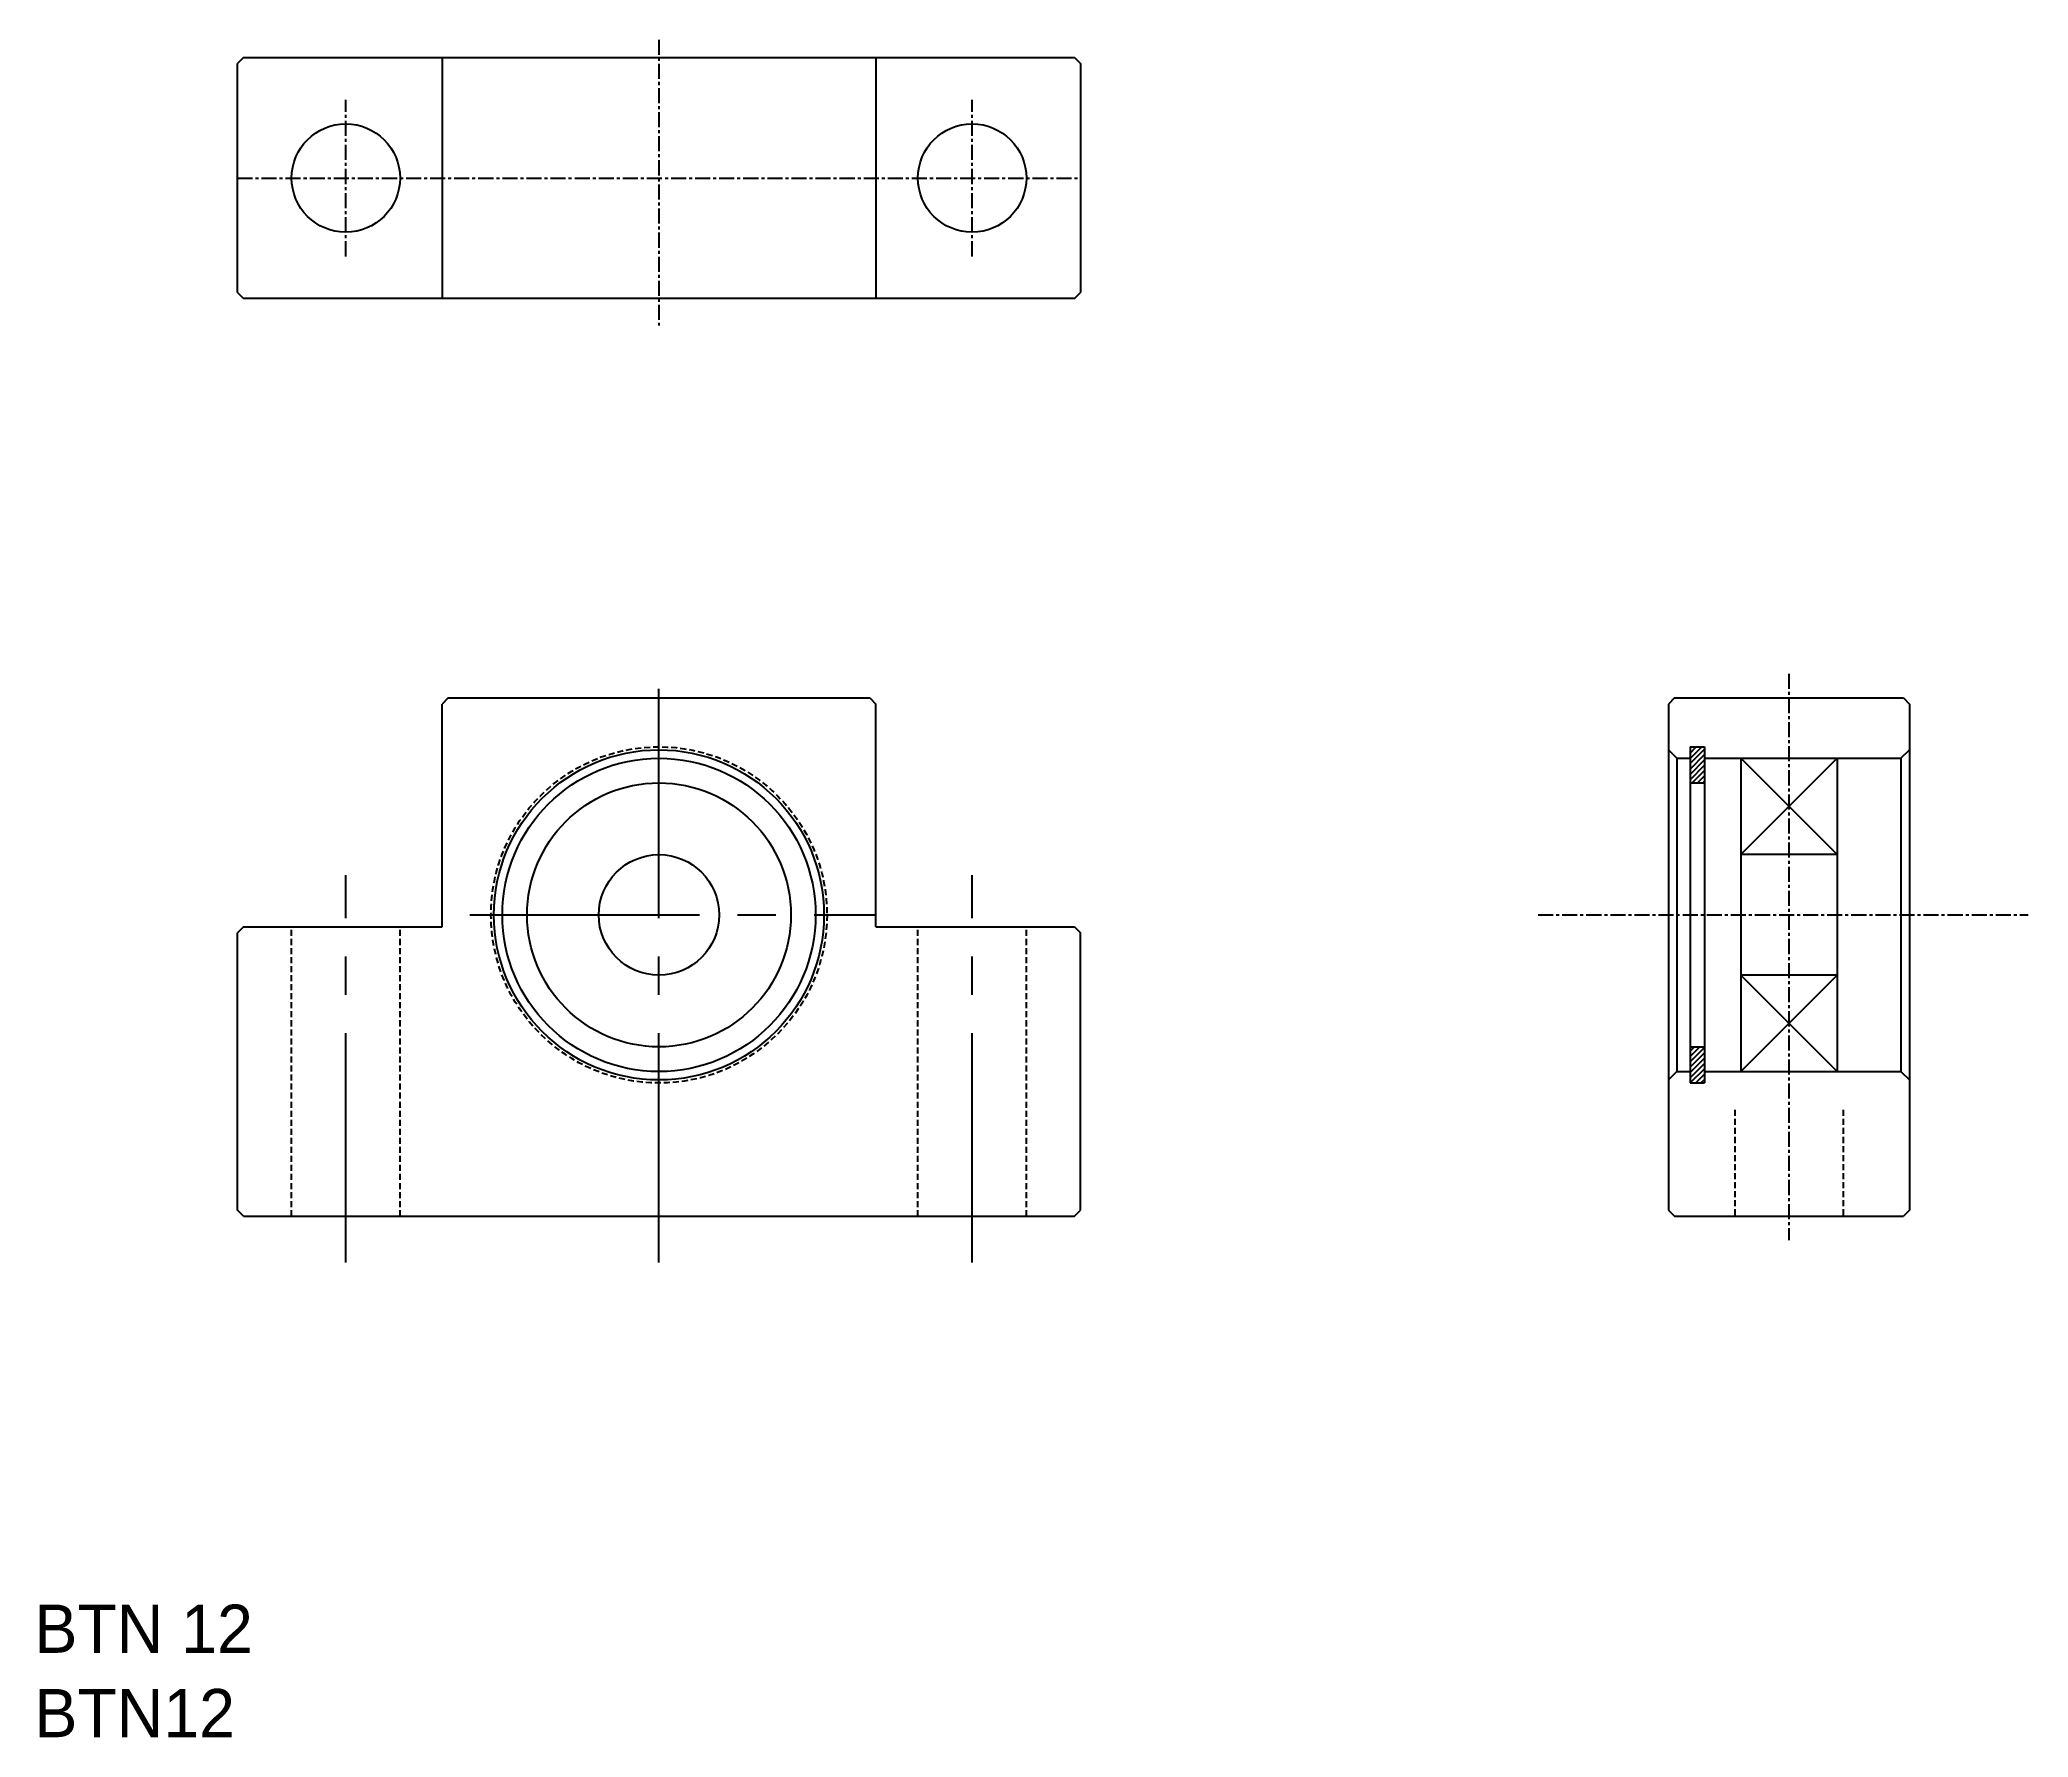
# Model space of a CAD drawing. Extents: x -2 to 163, y 53 to 194.
import ezdxf

# ---------------------------------------------------------------- set-up
doc = ezdxf.new("R2010")
doc.units = 0
for name, pattern in [('CENTER', [2, 1.25, -0.25, 0.25, -0.25]), ('CENTER2', [28.575, 19.05, -3.175, 3.175, -3.175]), ('DASHED', [0.75, 0.5, -0.25])]:
    doc.linetypes.add(name, pattern=pattern)
doc.layers.get('0').update_dxf_attribs({"linetype": 'CONTINUOUS'})
doc.layers.add('CENTER', color=1, linetype='CENTER')

# ---------------------------------------------------------------- blocks, each defined once
blk = doc.blocks.new('*X23')
at = {"color": 0, "linetype": 'CONTINUOUS'}
for p, q in [((135.07, 134.1), (136.03, 135.06)), ((135.07, 134.54), (135.58, 135.06)), ((135.07, 134.98), (135.14, 135.06)), ((135.07, 133.66), (136.27, 134.86)), ((135.07, 133.21), (136.27, 134.41)), ((135.07, 132.77), (136.27, 133.97)), ((135.07, 132.33), (136.27, 133.53)), ((135.24, 132.06), (136.27, 133.09)), ((135.68, 132.06), (136.27, 132.65)), ((136.12, 132.06), (136.27, 132.2)), ((135.07, 109.35), (135.87, 110.16)), ((135.07, 109.79), (135.43, 110.16)), ((135.07, 108.91), (136.27, 110.11)), ((135.07, 108.46), (136.27, 109.66)), ((135.07, 108.02), (136.27, 109.22)), ((135.07, 107.58), (136.27, 108.78)), ((135.08, 107.16), (136.27, 108.34)), ((135.53, 107.16), (136.27, 107.9)), ((135.97, 107.16), (136.27, 107.45))]:
    blk.add_line(p, q, dxfattribs=at)

msp = doc.modelspace()

# ---------------------------------------------------------------- linework, layer by layer
at = {"color": 7, "linetype": 'CONTINUOUS'}
for p, q in [((14.96, 192.26), (14.46, 191.76)), ((14.46, 172.76), (14.46, 191.76)), ((14.96, 192.26), (83.96, 192.26)), ((31.49, 172.26), (31.49, 192.26)), ((67.49, 172.26), (67.49, 192.26)), ((83.96, 192.26), (84.46, 191.76)), ((84.46, 191.76), (84.46, 172.76)), ((14.46, 172.76), (14.96, 172.26)), ((83.96, 172.26), (14.96, 172.26)), ((83.96, 172.26), (84.46, 172.76)), ((31.96, 139.11), (31.46, 138.61)), ((31.96, 139.11), (66.96, 139.11)), ((66.96, 139.11), (67.46, 138.61)), ((133.77, 139.11), (133.27, 138.61)), ((133.77, 139.11), (152.77, 139.11)), ((152.77, 139.11), (153.27, 138.61)), ((31.46, 120.11), (31.46, 138.61)), ((67.46, 120.11), (67.46, 138.61)), ((133.27, 138.61), (133.27, 96.61)), ((153.27, 138.61), (153.27, 96.61)), ((133.97, 134.11), (133.27, 134.81)), ((133.97, 134.11), (133.97, 108.11)), ((133.97, 134.11), (135.07, 134.11)), ((135.07, 135.06), (135.07, 107.16)), ((135.07, 135.06), (136.27, 135.06)), ((136.27, 135.06), (136.27, 107.16)), ((136.27, 134.11), (147.27, 134.11)), ((139.27, 134.11), (139.27, 108.11)), ((147.27, 134.11), (147.27, 108.11)), ((147.27, 134.11), (152.57, 134.11)), ((152.57, 134.11), (153.27, 134.81)), ((152.57, 134.11), (152.57, 108.11)), ((135.07, 132.06), (136.27, 132.06)), ((147.27, 126.11), (139.27, 126.11)), ((14.96, 120.11), (14.46, 119.61)), ((14.46, 96.61), (14.46, 119.61)), ((14.96, 120.11), (31.46, 120.11)), ((67.46, 120.11), (83.96, 120.11)), ((83.96, 120.11), (84.46, 119.61)), ((84.46, 96.61), (84.46, 119.61)), ((147.27, 116.11), (139.27, 116.11)), ((135.07, 110.16), (136.27, 110.16)), ((133.97, 108.11), (133.27, 107.41)), ((133.97, 108.11), (135.07, 108.11)), ((136.27, 108.11), (147.27, 108.11)), ((147.27, 108.11), (152.57, 108.11)), ((152.57, 108.11), (153.27, 107.41)), ((135.07, 107.16), (136.27, 107.16)), ((14.96, 96.11), (14.46, 96.61)), ((14.96, 96.11), (83.96, 96.11)), ((83.96, 96.11), (84.46, 96.61)), ((133.27, 96.61), (133.77, 96.11)), ((133.77, 96.11), (152.77, 96.11)), ((153.27, 96.61), (152.77, 96.11))]:
    msp.add_line(p, q, dxfattribs=at)
at = {"color": 3, "linetype": 'CONTINUOUS'}
for p, q in [((147.27, 126.11), (139.27, 134.11)), ((139.27, 126.11), (147.27, 134.11)), ((147.27, 116.11), (139.27, 108.11)), ((147.27, 108.11), (139.27, 116.11))]:
    msp.add_line(p, q, dxfattribs=at)
at = {"color": 3, "linetype": 'DASHED'}
for p, q in [((18.96, 96.11), (18.96, 120.11)), ((27.96, 96.11), (27.96, 120.11)), ((70.96, 96.11), (70.96, 120.11)), ((79.96, 96.11), (79.96, 120.11)), ((138.77, 104.93), (138.77, 96.11)), ((147.77, 104.93), (147.77, 96.11))]:
    msp.add_line(p, q, dxfattribs=at)
at = {"color": 7, "linetype": 'CONTINUOUS'}
for centre, radius in [((23.46, 182.26), 4.5), ((75.46, 182.26), 4.5), ((49.46, 121.11), 13.7), ((49.46, 121.11), 13), ((49.46, 121.11), 10.95), ((49.46, 121.11), 5)]:
    msp.add_circle(centre, radius, dxfattribs=at)
at = {"color": 3, "linetype": 'DASHED'}
msp.add_circle((49.46, 121.11), 13.95, dxfattribs=at)
at = {"layer": 'CENTER', "color": 1, "linetype": 'CENTER'}
for p, q in [((49.46, 193.73), (49.46, 170.01)), ((23.46, 175.76), (23.46, 188.76)), ((75.46, 175.76), (75.46, 188.76)), ((14.46, 182.26), (84.46, 182.26)), ((143.27, 141.11), (143.27, 94.11)), ((122.45, 121.11), (163.14, 121.11))]:
    msp.add_line(p, q, dxfattribs=at)
at = {"layer": 'CENTER', "color": 1, "linetype": 'CENTER2'}
for p, q in [((49.46, 92.25), (49.46, 142.81)), ((23.46, 92.25), (23.46, 124.42)), ((75.46, 92.25), (75.46, 124.42)), ((33.76, 121.11), (67.46, 121.11))]:
    msp.add_line(p, q, dxfattribs=at)

# ---------------------------------------------------------------- block references
at = {"color": 3, "linetype": 'CONTINUOUS'}
msp.add_blockref('*X23', (0, 0), dxfattribs=at)

# ---------------------------------------------------------------- texts
at = {"color": 7, "linetype": 'CONTINUOUS'}
for s, p in [('BTN 12', (-2.39, 59.87)), ('BTN12', (-2.39, 52.87))]:
    msp.add_text(s, height=4, dxfattribs=at).set_placement(p)

doc.saveas('drawing.dxf')
